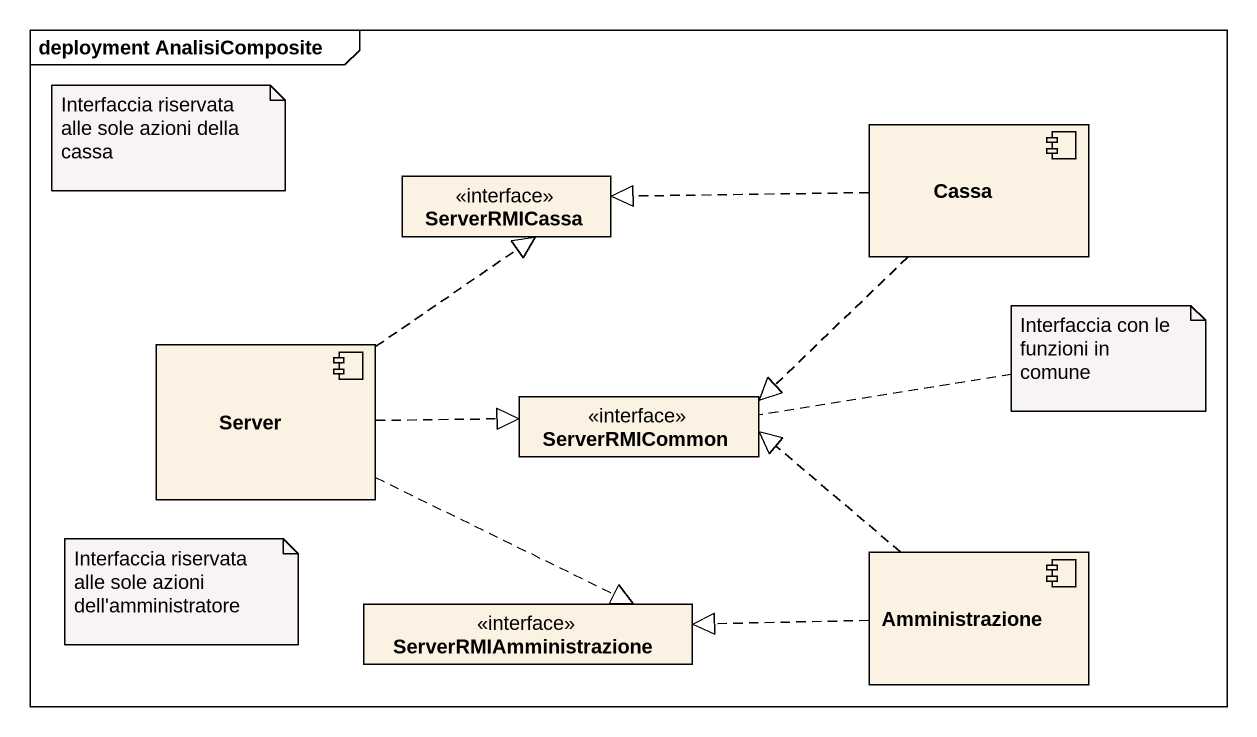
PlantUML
@startuml
mainframe deployment AnalisiComposite
allowmixing
hide circle
hide empty members
component Cassa
interface ServerRMICassa
component Server
interface ServerRMICommon
component Amministrazione
interface ServerRMIAmministrazione
Cassa .left.|> ServerRMICassa
Cassa ..|> ServerRMICommon
Server .up.|> ServerRMICassa
Server .right.|> ServerRMICommon
Server ..|> ServerRMIAmministrazione
Amministrazione .left.|> ServerRMICommon
Amministrazione .left.|> ServerRMIAmministrazione
note as N1
  Interfaccia riservata alle sole azioni della cassa
end note
note right of ServerRMICommon : Interfaccia con le funzioni in comune
note as N3
  Interfaccia riservata alle sole azioni dell'amministratore
end note
@enduml
